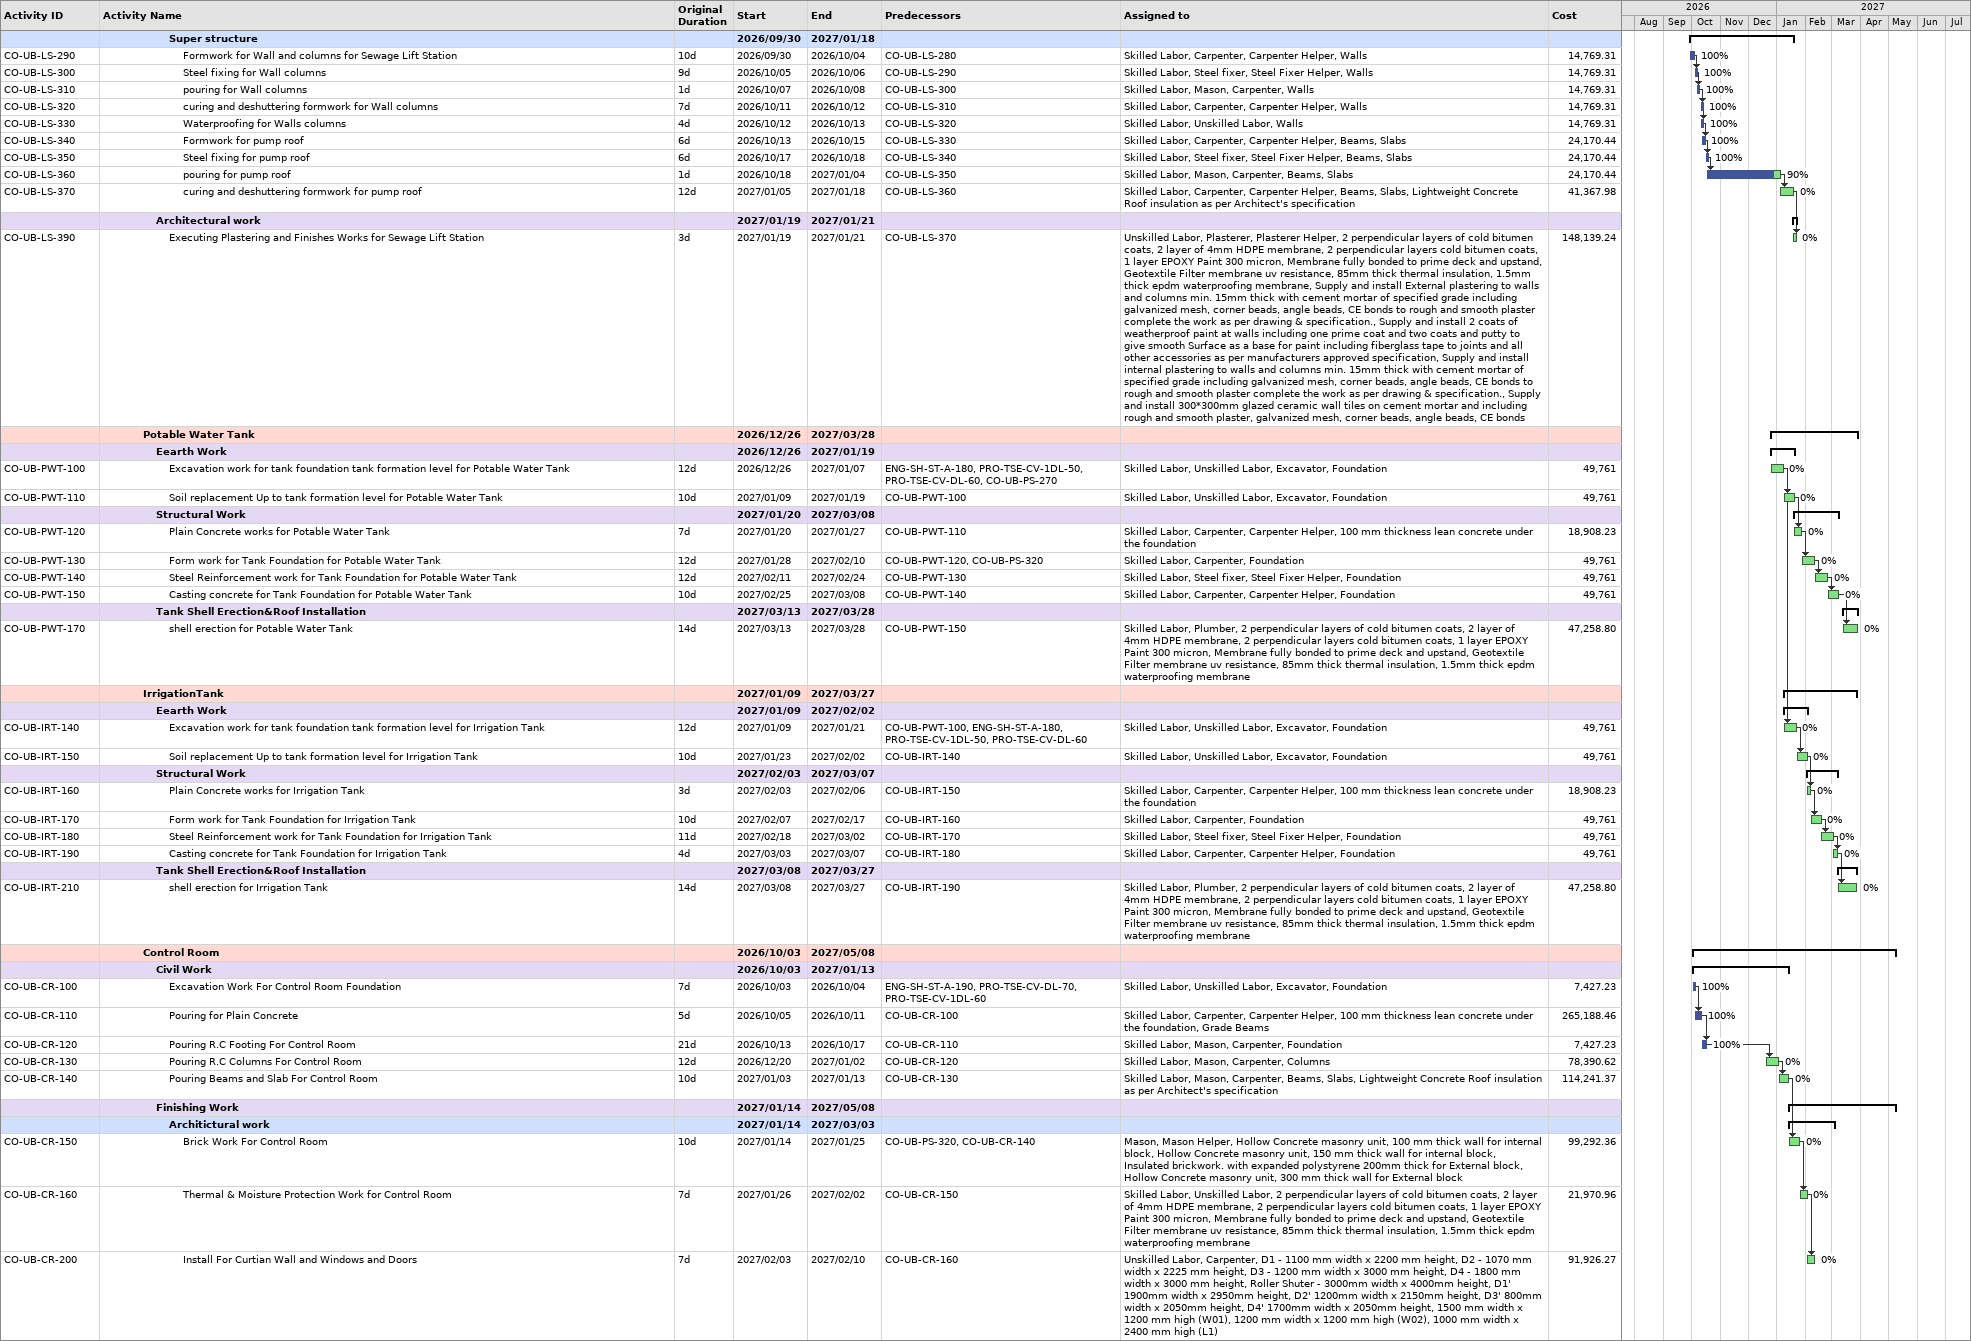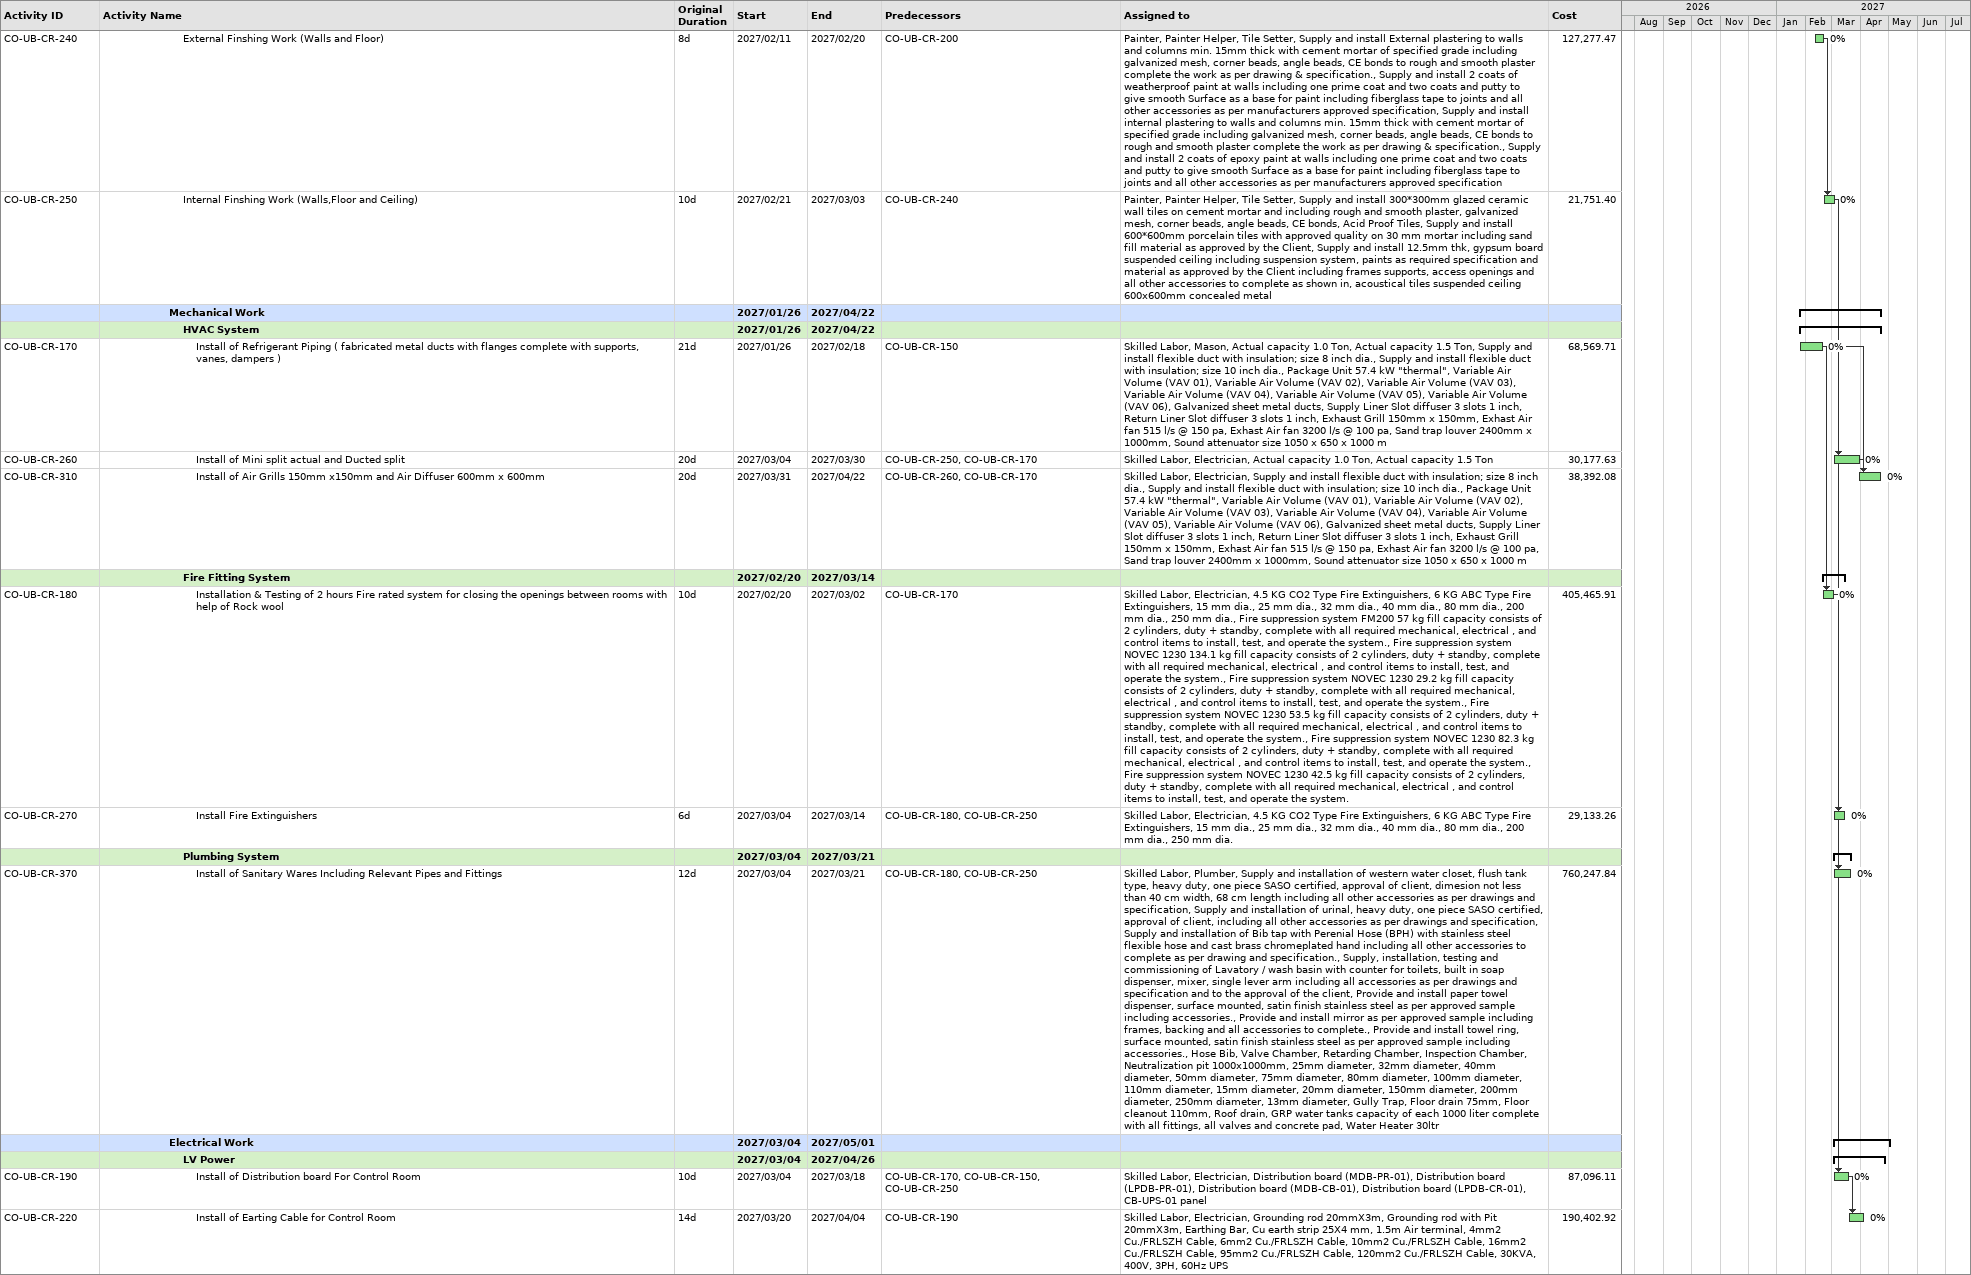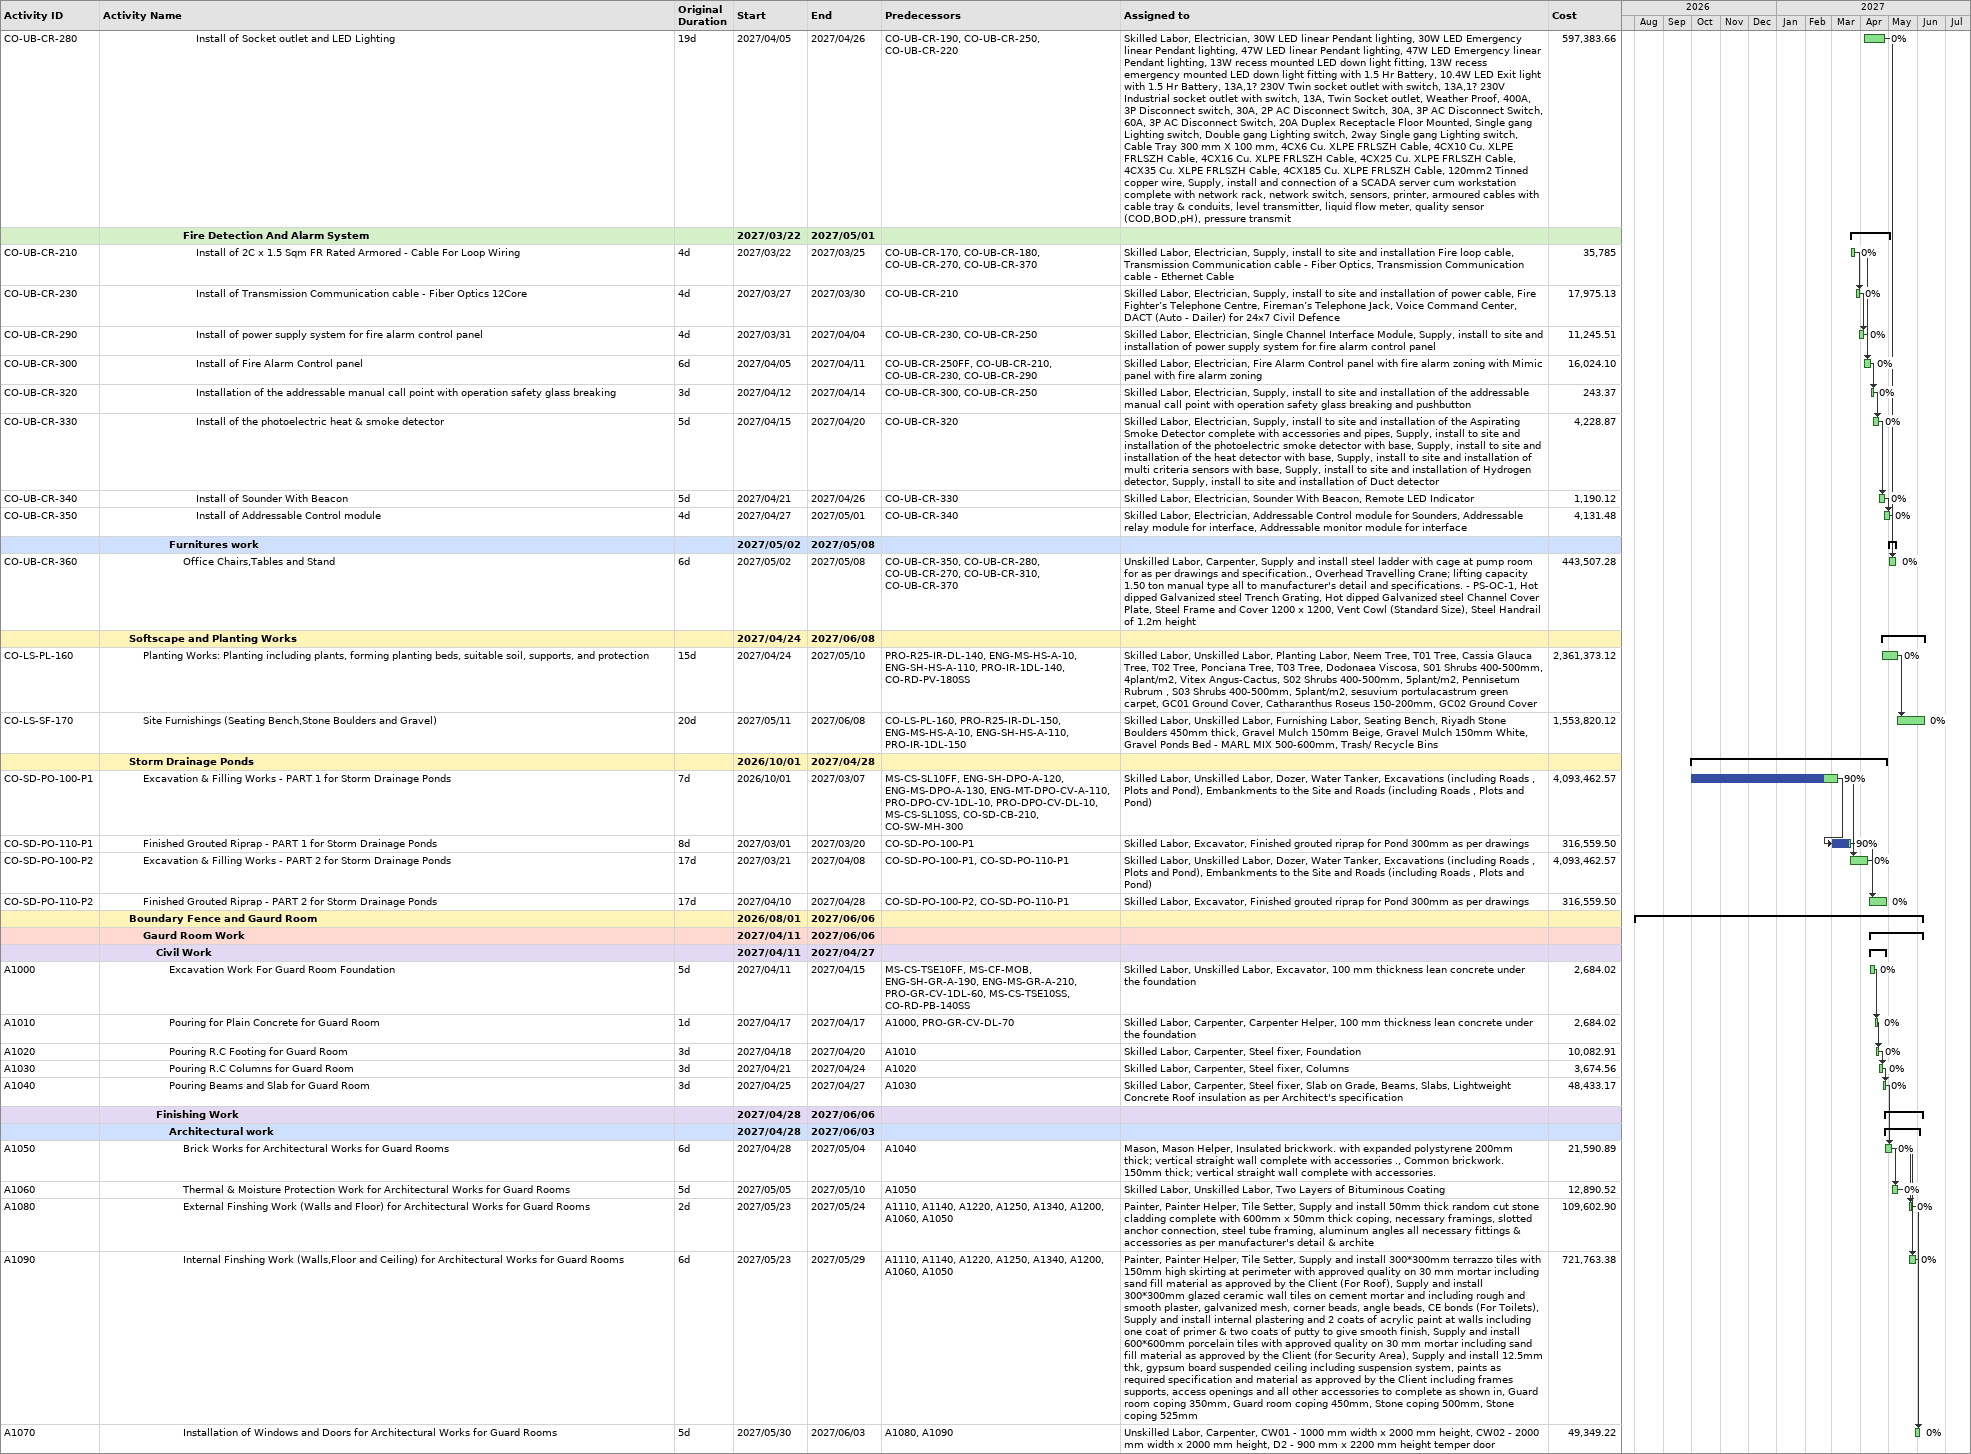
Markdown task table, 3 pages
| ID | Level | Task | Original duration | Start | Finish | Predecessors | Resources | % complete | Cost |
|---|---|---|---|---|---|---|---|---|---|
|  | 6 | **Super structure** |  | 2026-09-30 | 2027-01-18 |  |  |  |  |
| CO-UB-LS-290 | 7 | Formwork for Wall and columns for Sewage Lift Station | 10d | 2026-09-30 | 2026-10-04 | CO-UB-LS-280 | Skilled Labor, Carpenter, Carpenter Helper, Walls | 100 | 14769.31 |
| CO-UB-LS-300 | 7 | Steel fixing for Wall columns | 9d | 2026-10-05 | 2026-10-06 | CO-UB-LS-290 | Skilled Labor, Steel fixer, Steel Fixer Helper, Walls | 100 | 14769.31 |
| CO-UB-LS-310 | 7 | pouring for Wall columns | 1d | 2026-10-07 | 2026-10-08 | CO-UB-LS-300 | Skilled Labor, Mason, Carpenter, Walls | 100 | 14769.31 |
| CO-UB-LS-320 | 7 | curing and deshuttering formwork for Wall columns | 7d | 2026-10-11 | 2026-10-12 | CO-UB-LS-310 | Skilled Labor, Carpenter, Carpenter Helper, Walls | 100 | 14769.31 |
| CO-UB-LS-330 | 7 | Waterproofing for Walls columns | 4d | 2026-10-12 | 2026-10-13 | CO-UB-LS-320 | Skilled Labor, Unskilled Labor, Walls | 100 | 14769.31 |
| CO-UB-LS-340 | 7 | Formwork for pump roof | 6d | 2026-10-13 | 2026-10-15 | CO-UB-LS-330 | Skilled Labor, Carpenter, Carpenter Helper, Beams, Slabs | 100 | 24170.44 |
| CO-UB-LS-350 | 7 | Steel fixing for pump roof | 6d | 2026-10-17 | 2026-10-18 | CO-UB-LS-340 | Skilled Labor, Steel fixer, Steel Fixer Helper, Beams, Slabs | 100 | 24170.44 |
| CO-UB-LS-360 | 7 | pouring for pump roof | 1d | 2026-10-18 | 2027-01-04 | CO-UB-LS-350 | Skilled Labor, Mason, Carpenter, Beams, Slabs | 90 | 24170.44 |
| CO-UB-LS-370 | 7 | curing and deshuttering formwork for pump roof | 12d | 2027-01-05 | 2027-01-18 | CO-UB-LS-360 | Skilled Labor, Carpenter, Carpenter Helper, Beams, Slabs, Lightweight Concrete Roof insulation as per Architect's specification | 0 | 41367.98 |
|  | 5 | **Architectural work** |  | 2027-01-19 | 2027-01-21 |  |  |  |  |
| CO-UB-LS-390 | 6 | Executing Plastering and Finishes Works for Sewage Lift Station | 3d | 2027-01-19 | 2027-01-21 | CO-UB-LS-370 | Unskilled Labor, Plasterer, Plasterer Helper, 2 perpendicular layers of cold bitumen coats, 2 layer of 4mm HDPE membrane, 2 perpendicular layers cold bitumen coats, 1 layer EPOXY Paint 300 micron, Membrane fully bonded to prime deck and upstand, Geotextile Filter membrane uv resistance, 85mm thick thermal insulation, 1.5mm thick epdm waterproofing membrane, Supply and install External plastering to walls and columns min. 15mm thick with cement mortar of specified grade including galvanized mesh, corner beads, angle beads, CE bonds to rough and smooth plaster complete the work as per drawing & specification., Supply and install 2 coats of weatherproof paint at walls including one prime coat and two coats and putty to give smooth Surface as a base for paint including fiberglass tape to joints and all other accessories as per manufacturers approved specification, Supply and install internal plastering to walls and columns min. 15mm thick with cement mortar of specified grade including galvanized mesh, corner beads, angle beads, CE bonds to rough and smooth plaster complete the work as per drawing & specification., Supply and install 300*300mm glazed ceramic wall tiles on cement mortar and including rough and smooth plaster, galvanized mesh, corner beads, angle beads, CE bonds | 0 | 148139.24 |
|  | 4 | **Potable Water Tank** |  | 2026-12-26 | 2027-03-28 |  |  |  |  |
|  | 5 | **Eearth Work** |  | 2026-12-26 | 2027-01-19 |  |  |  |  |
| CO-UB-PWT-100 | 6 | Excavation work for tank foundation tank formation level for Potable Water Tank | 12d | 2026-12-26 | 2027-01-07 | ENG-SH-ST-A-180, PRO-TSE-CV-1DL-50, PRO-TSE-CV-DL-60, CO-UB-PS-270 | Skilled Labor, Unskilled Labor, Excavator, Foundation | 0 | 49761 |
| CO-UB-PWT-110 | 6 | Soil replacement Up to tank formation level for Potable Water Tank | 10d | 2027-01-09 | 2027-01-19 | CO-UB-PWT-100 | Skilled Labor, Unskilled Labor, Excavator, Foundation | 0 | 49761 |
|  | 5 | **Structural Work** |  | 2027-01-20 | 2027-03-08 |  |  |  |  |
| CO-UB-PWT-120 | 6 | Plain Concrete works for Potable Water Tank | 7d | 2027-01-20 | 2027-01-27 | CO-UB-PWT-110 | Skilled Labor, Carpenter, Carpenter Helper, 100 mm thickness lean concrete under the foundation | 0 | 18908.23 |
| CO-UB-PWT-130 | 6 | Form work for Tank Foundation for Potable Water Tank | 12d | 2027-01-28 | 2027-02-10 | CO-UB-PWT-120, CO-UB-PS-320 | Skilled Labor, Carpenter, Foundation | 0 | 49761 |
| CO-UB-PWT-140 | 6 | Steel Reinforcement work for Tank Foundation for Potable Water Tank | 12d | 2027-02-11 | 2027-02-24 | CO-UB-PWT-130 | Skilled Labor, Steel fixer, Steel Fixer Helper, Foundation | 0 | 49761 |
| CO-UB-PWT-150 | 6 | Casting concrete for Tank Foundation for Potable Water Tank | 10d | 2027-02-25 | 2027-03-08 | CO-UB-PWT-140 | Skilled Labor, Carpenter, Carpenter Helper, Foundation | 0 | 49761 |
|  | 5 | **Tank Shell Erection&Roof Installation** |  | 2027-03-13 | 2027-03-28 |  |  |  |  |
| CO-UB-PWT-170 | 6 | shell erection for Potable Water Tank | 14d | 2027-03-13 | 2027-03-28 | CO-UB-PWT-150 | Skilled Labor, Plumber, 2 perpendicular layers of cold bitumen coats, 2 layer of 4mm HDPE membrane, 2 perpendicular layers cold bitumen coats, 1 layer EPOXY Paint 300 micron, Membrane fully bonded to prime deck and upstand, Geotextile Filter membrane uv resistance, 85mm thick thermal insulation, 1.5mm thick epdm waterproofing membrane | 0 | 47258.80 |
|  | 4 | **IrrigationTank** |  | 2027-01-09 | 2027-03-27 |  |  |  |  |
|  | 5 | **Eearth Work** |  | 2027-01-09 | 2027-02-02 |  |  |  |  |
| CO-UB-IRT-140 | 6 | Excavation work for tank foundation tank formation level for Irrigation Tank | 12d | 2027-01-09 | 2027-01-21 | CO-UB-PWT-100, ENG-SH-ST-A-180, PRO-TSE-CV-1DL-50, PRO-TSE-CV-DL-60 | Skilled Labor, Unskilled Labor, Excavator, Foundation | 0 | 49761 |
| CO-UB-IRT-150 | 6 | Soil replacement Up to tank formation level for Irrigation Tank | 10d | 2027-01-23 | 2027-02-02 | CO-UB-IRT-140 | Skilled Labor, Unskilled Labor, Excavator, Foundation | 0 | 49761 |
|  | 5 | **Structural Work** |  | 2027-02-03 | 2027-03-07 |  |  |  |  |
| CO-UB-IRT-160 | 6 | Plain Concrete works for Irrigation Tank | 3d | 2027-02-03 | 2027-02-06 | CO-UB-IRT-150 | Skilled Labor, Carpenter, Carpenter Helper, 100 mm thickness lean concrete under the foundation | 0 | 18908.23 |
| CO-UB-IRT-170 | 6 | Form work for Tank Foundation for Irrigation Tank | 10d | 2027-02-07 | 2027-02-17 | CO-UB-IRT-160 | Skilled Labor, Carpenter, Foundation | 0 | 49761 |
| CO-UB-IRT-180 | 6 | Steel Reinforcement work for Tank Foundation for Irrigation Tank | 11d | 2027-02-18 | 2027-03-02 | CO-UB-IRT-170 | Skilled Labor, Steel fixer, Steel Fixer Helper, Foundation | 0 | 49761 |
| CO-UB-IRT-190 | 6 | Casting concrete for Tank Foundation for Irrigation Tank | 4d | 2027-03-03 | 2027-03-07 | CO-UB-IRT-180 | Skilled Labor, Carpenter, Carpenter Helper, Foundation | 0 | 49761 |
|  | 5 | **Tank Shell Erection&Roof Installation** |  | 2027-03-08 | 2027-03-27 |  |  |  |  |
| CO-UB-IRT-210 | 6 | shell erection for Irrigation Tank | 14d | 2027-03-08 | 2027-03-27 | CO-UB-IRT-190 | Skilled Labor, Plumber, 2 perpendicular layers of cold bitumen coats, 2 layer of 4mm HDPE membrane, 2 perpendicular layers cold bitumen coats, 1 layer EPOXY Paint 300 micron, Membrane fully bonded to prime deck and upstand, Geotextile Filter membrane uv resistance, 85mm thick thermal insulation, 1.5mm thick epdm waterproofing membrane | 0 | 47258.80 |
|  | 4 | **Control Room** |  | 2026-10-03 | 2027-05-08 |  |  |  |  |
|  | 5 | **Civil Work** |  | 2026-10-03 | 2027-01-13 |  |  |  |  |
| CO-UB-CR-100 | 6 | Excavation Work For Control Room Foundation | 7d | 2026-10-03 | 2026-10-04 | ENG-SH-ST-A-190, PRO-TSE-CV-DL-70, PRO-TSE-CV-1DL-60 | Skilled Labor, Unskilled Labor, Excavator, Foundation | 100 | 7427.23 |
| CO-UB-CR-110 | 6 | Pouring for Plain Concrete | 5d | 2026-10-05 | 2026-10-11 | CO-UB-CR-100 | Skilled Labor, Carpenter, Carpenter Helper, 100 mm thickness lean concrete under the foundation, Grade Beams | 100 | 265188.46 |
| CO-UB-CR-120 | 6 | Pouring R.C Footing For Control Room | 21d | 2026-10-13 | 2026-10-17 | CO-UB-CR-110 | Skilled Labor, Mason, Carpenter, Foundation | 100 | 7427.23 |
| CO-UB-CR-130 | 6 | Pouring R.C Columns For Control Room | 12d | 2026-12-20 | 2027-01-02 | CO-UB-CR-120 | Skilled Labor, Mason, Carpenter, Columns | 0 | 78390.62 |
| CO-UB-CR-140 | 6 | Pouring Beams and Slab For Control Room | 10d | 2027-01-03 | 2027-01-13 | CO-UB-CR-130 | Skilled Labor, Mason, Carpenter, Beams, Slabs, Lightweight Concrete Roof insulation as per Architect's specification | 0 | 114241.37 |
|  | 5 | **Finishing Work** |  | 2027-01-14 | 2027-05-08 |  |  |  |  |
|  | 6 | **Architictural work** |  | 2027-01-14 | 2027-03-03 |  |  |  |  |
| CO-UB-CR-150 | 7 | Brick Work For Control Room | 10d | 2027-01-14 | 2027-01-25 | CO-UB-PS-320, CO-UB-CR-140 | Mason, Mason Helper, Hollow Concrete masonry unit, 100 mm thick wall for internal block, Hollow Concrete masonry unit, 150 mm thick wall for internal block, Insulated brickwork. with expanded polystyrene 200mm thick for External block, Hollow Concrete masonry unit, 300 mm thick wall for External block | 0 | 99292.36 |
| CO-UB-CR-160 | 7 | Thermal & Moisture Protection Work for Control Room | 7d | 2027-01-26 | 2027-02-02 | CO-UB-CR-150 | Skilled Labor, Unskilled Labor, 2 perpendicular layers of cold bitumen coats, 2 layer of 4mm HDPE membrane, 2 perpendicular layers cold bitumen coats, 1 layer EPOXY Paint 300 micron, Membrane fully bonded to prime deck and upstand, Geotextile Filter membrane uv resistance, 85mm thick thermal insulation, 1.5mm thick epdm waterproofing membrane | 0 | 21970.96 |
| CO-UB-CR-200 | 7 | Install For Curtian Wall and Windows and Doors | 7d | 2027-02-03 | 2027-02-10 | CO-UB-CR-160 | Unskilled Labor, Carpenter, D1 - 1100 mm width x 2200 mm height, D2 - 1070 mm width x 2225 mm height, D3 - 1200 mm width x 3000 mm height, D4 - 1800 mm width x 3000 mm height, Roller Shuter - 3000mm width x 4000mm height, D1' 1900mm width x 2950mm height, D2' 1200mm width x 2150mm height, D3' 800mm width x 2050mm height, D4' 1700mm width x 2050mm height, 1500 mm width x 1200 mm high (W01), 1200 mm width x 1200 mm high (W02), 1000 mm width x 2400 mm high (L1) | 0 | 91926.27 |
| CO-UB-CR-240 | 7 | External Finshing Work (Walls and Floor) | 8d | 2027-02-11 | 2027-02-20 | CO-UB-CR-200 | Painter, Painter Helper, Tile Setter, Supply and install External plastering to walls and columns min. 15mm thick with cement mortar of specified grade including galvanized mesh, corner beads, angle beads, CE bonds to rough and smooth plaster complete the work as per drawing & specification., Supply and install 2 coats of weatherproof paint at walls including one prime coat and two coats and putty to give smooth Surface as a base for paint including fiberglass tape to joints and all other accessories as per manufacturers approved specification, Supply and install internal plastering to walls and columns min. 15mm thick with cement mortar of specified grade including galvanized mesh, corner beads, angle beads, CE bonds to rough and smooth plaster complete the work as per drawing & specification., Supply and install 2 coats of epoxy paint at walls including one prime coat and two coats and putty to give smooth Surface as a base for paint including fiberglass tape to joints and all other accessories as per manufacturers approved specification | 0 | 127277.47 |
| CO-UB-CR-250 | 7 | Internal Finshing Work (Walls,Floor and Ceiling) | 10d | 2027-02-21 | 2027-03-03 | CO-UB-CR-240 | Painter, Painter Helper, Tile Setter, Supply and install 300*300mm glazed ceramic wall tiles on cement mortar and including rough and smooth plaster, galvanized mesh, corner beads, angle beads, CE bonds, Acid Proof Tiles, Supply and install 600*600mm porcelain tiles with approved quality on 30 mm mortar including sand fill material as approved by the Client, Supply and install 12.5mm thk, gypsum board suspended ceiling including suspension system, paints as required specification and material as approved by the Client including frames supports, access openings and all other accessories to complete as shown in, acoustical tiles suspended ceiling 600x600mm concealed metal | 0 | 21751.40 |
|  | 6 | **Mechanical Work** |  | 2027-01-26 | 2027-04-22 |  |  |  |  |
|  | 7 | **HVAC System** |  | 2027-01-26 | 2027-04-22 |  |  |  |  |
| CO-UB-CR-170 | 8 | Install of Refrigerant Piping ( fabricated metal ducts with flanges complete with supports, vanes, dampers ) | 21d | 2027-01-26 | 2027-02-18 | CO-UB-CR-150 | Skilled Labor, Mason, Actual capacity 1.0 Ton, Actual capacity 1.5 Ton, Supply and install flexible duct with insulation; size 8 inch dia., Supply and install flexible duct with insulation; size 10 inch dia., Package Unit 57.4 kW "thermal", Variable Air Volume (VAV 01), Variable Air Volume (VAV 02), Variable Air Volume (VAV 03), Variable Air Volume (VAV 04), Variable Air Volume (VAV 05), Variable Air Volume (VAV 06), Galvanized sheet metal ducts, Supply Liner Slot diffuser 3 slots 1 inch, Return Liner Slot diffuser 3 slots 1 inch, Exhaust Grill 150mm x 150mm, Exhast Air fan 515 l/s @ 150 pa, Exhast Air fan 3200 l/s @ 100 pa, Sand trap louver 2400mm x 1000mm, Sound attenuator size 1050 x 650 x 1000 m | 0 | 68569.71 |
| CO-UB-CR-260 | 8 | Install of Mini split actual and Ducted split | 20d | 2027-03-04 | 2027-03-30 | CO-UB-CR-250, CO-UB-CR-170 | Skilled Labor, Electrician, Actual capacity 1.0 Ton, Actual capacity 1.5 Ton | 0 | 30177.63 |
| CO-UB-CR-310 | 8 | Install of Air Grills 150mm x150mm and Air Diffuser 600mm x 600mm | 20d | 2027-03-31 | 2027-04-22 | CO-UB-CR-260, CO-UB-CR-170 | Skilled Labor, Electrician, Supply and install flexible duct with insulation; size 8 inch dia., Supply and install flexible duct with insulation; size 10 inch dia., Package Unit 57.4 kW "thermal", Variable Air Volume (VAV 01), Variable Air Volume (VAV 02), Variable Air Volume (VAV 03), Variable Air Volume (VAV 04), Variable Air Volume (VAV 05), Variable Air Volume (VAV 06), Galvanized sheet metal ducts, Supply Liner Slot diffuser 3 slots 1 inch, Return Liner Slot diffuser 3 slots 1 inch, Exhaust Grill 150mm x 150mm, Exhast Air fan 515 l/s @ 150 pa, Exhast Air fan 3200 l/s @ 100 pa, Sand trap louver 2400mm x 1000mm, Sound attenuator size 1050 x 650 x 1000 m | 0 | 38392.08 |
|  | 7 | **Fire Fitting System** |  | 2027-02-20 | 2027-03-14 |  |  |  |  |
| CO-UB-CR-180 | 8 | Installation & Testing of 2 hours Fire rated system for closing the openings between rooms with help of Rock wool | 10d | 2027-02-20 | 2027-03-02 | CO-UB-CR-170 | Skilled Labor, Electrician, 4.5 KG CO2 Type Fire Extinguishers, 6 KG ABC Type Fire Extinguishers, 15 mm dia., 25 mm dia., 32 mm dia., 40 mm dia., 80 mm dia., 200 mm dia., 250 mm dia., Fire suppression system FM200 57 kg fill capacity consists of 2 cylinders, duty + standby, complete with all required mechanical, electrical , and control items to install, test, and operate the system., Fire suppression system NOVEC 1230 134.1 kg fill capacity consists of 2 cylinders, duty + standby, complete with all required mechanical, electrical , and control items to install, test, and operate the system., Fire suppression system NOVEC 1230 29.2 kg fill capacity consists of 2 cylinders, duty + standby, complete with all required mechanical, electrical , and control items to install, test, and operate the system., Fire suppression system NOVEC 1230 53.5 kg fill capacity consists of 2 cylinders, duty + standby, complete with all required mechanical, electrical , and control items to install, test, and operate the system., Fire suppression system NOVEC 1230 82.3 kg fill capacity consists of 2 cylinders, duty + standby, complete with all required mechanical, electrical , and control items to install, test, and operate the system., Fire suppression system NOVEC 1230 42.5 kg fill capacity consists of 2 cylinders, duty + standby, complete with all required mechanical, electrical , and control items to install, test, and operate the system. | 0 | 405465.91 |
| CO-UB-CR-270 | 8 | Install Fire Extinguishers | 6d | 2027-03-04 | 2027-03-14 | CO-UB-CR-180, CO-UB-CR-250 | Skilled Labor, Electrician, 4.5 KG CO2 Type Fire Extinguishers, 6 KG ABC Type Fire Extinguishers, 15 mm dia., 25 mm dia., 32 mm dia., 40 mm dia., 80 mm dia., 200 mm dia., 250 mm dia. | 0 | 29133.26 |
|  | 7 | **Plumbing System** |  | 2027-03-04 | 2027-03-21 |  |  |  |  |
| CO-UB-CR-370 | 8 | Install of Sanitary Wares Including Relevant Pipes and Fittings | 12d | 2027-03-04 | 2027-03-21 | CO-UB-CR-180, CO-UB-CR-250 | Skilled Labor, Plumber, Supply and installation of western water closet, flush tank type, heavy duty, one piece SASO certified, approval of client, dimesion not less than 40 cm width, 68 cm length including all other accessories as per drawings and specification, Supply and installation of urinal, heavy duty, one piece SASO certified, approval of client, including all other accessories as per drawings and specification, Supply and installation of Bib tap with Perenial Hose (BPH) with stainless steel flexible hose and cast brass chromeplated hand including all other accessories to complete as per drawing and specification., Supply, installation, testing and commissioning of Lavatory / wash basin with counter for toilets, built in soap dispenser, mixer, single lever arm including all accessories as per drawings and specification and to the approval of the client, Provide and install paper towel dispenser, surface mounted, satin finish stainless steel as per approved sample including accessories., Provide and install mirror as per approved sample including frames, backing and all accessories to complete., Provide and install towel ring, surface mounted, satin finish stainless steel as per approved sample including accessories., Hose Bib, Valve Chamber, Retarding Chamber, Inspection Chamber, Neutralization pit 1000x1000mm, 25mm diameter, 32mm diameter, 40mm diameter, 50mm diameter, 75mm diameter, 80mm diameter, 100mm diameter, 110mm diameter, 15mm diameter, 20mm diameter, 150mm diameter, 200mm diameter, 250mm diameter, 13mm diameter, Gully Trap, Floor drain 75mm, Floor cleanout 110mm, Roof drain, GRP water tanks capacity of each 1000 liter complete with all fittings, all valves and concrete pad, Water Heater 30ltr | 0 | 760247.84 |
|  | 6 | **Electrical Work** |  | 2027-03-04 | 2027-05-01 |  |  |  |  |
|  | 7 | **LV Power** |  | 2027-03-04 | 2027-04-26 |  |  |  |  |
| CO-UB-CR-190 | 8 | Install of Distribution board For Control Room | 10d | 2027-03-04 | 2027-03-18 | CO-UB-CR-170, CO-UB-CR-150, CO-UB-CR-250 | Skilled Labor, Electrician, Distribution board (MDB-PR-01), Distribution board (LPDB-PR-01), Distribution board (MDB-CB-01), Distribution board (LPDB-CR-01), CB-UPS-01 panel | 0 | 87096.11 |
| CO-UB-CR-220 | 8 | Install of Earting Cable for Control Room | 14d | 2027-03-20 | 2027-04-04 | CO-UB-CR-190 | Skilled Labor, Electrician, Grounding rod 20mmX3m, Grounding rod with Pit 20mmX3m, Earthing Bar, Cu earth strip 25X4 mm, 1.5m Air terminal, 4mm2 Cu./FRLSZH Cable, 6mm2 Cu./FRLSZH Cable, 10mm2 Cu./FRLSZH Cable, 16mm2 Cu./FRLSZH Cable, 95mm2 Cu./FRLSZH Cable, 120mm2 Cu./FRLSZH Cable, 30KVA, 400V, 3PH, 60Hz UPS | 0 | 190402.92 |
| CO-UB-CR-280 | 8 | Install of Socket outlet and LED Lighting | 19d | 2027-04-05 | 2027-04-26 | CO-UB-CR-190, CO-UB-CR-250, CO-UB-CR-220 | Skilled Labor, Electrician, 30W LED linear Pendant lighting, 30W LED Emergency linear Pendant lighting, 47W LED linear Pendant lighting, 47W LED Emergency linear Pendant lighting, 13W recess mounted LED down light fitting, 13W recess emergency mounted LED down light fitting with 1.5 Hr Battery, 10.4W LED Exit light with 1.5 Hr Battery, 13A,1? 230V Twin socket outlet with switch, 13A,1? 230V Industrial socket outlet with switch, 13A, Twin Socket outlet, Weather Proof, 400A, 3P Disconnect switch, 30A, 2P AC Disconnect Switch, 30A, 3P AC Disconnect Switch, 60A, 3P AC Disconnect Switch, 20A Duplex Receptacle Floor Mounted, Single gang Lighting switch, Double gang Lighting switch, 2way Single gang Lighting switch, Cable Tray 300 mm X 100 mm, 4CX6 Cu. XLPE FRLSZH Cable, 4CX10 Cu. XLPE FRLSZH Cable, 4CX16 Cu. XLPE FRLSZH Cable, 4CX25 Cu. XLPE FRLSZH Cable, 4CX35 Cu. XLPE FRLSZH Cable, 4CX185 Cu. XLPE FRLSZH Cable, 120mm2 Tinned copper wire, Supply, install and connection of a SCADA server cum workstation complete with network rack, network switch, sensors, printer, armoured cables with cable tray & conduits, level transmitter, liquid flow meter, quality sensor (COD,BOD,pH), pressure transmit | 0 | 597383.66 |
|  | 7 | **Fire Detection And Alarm System** |  | 2027-03-22 | 2027-05-01 |  |  |  |  |
| CO-UB-CR-210 | 8 | Install of 2C x 1.5 Sqm FR Rated Armored - Cable For Loop Wiring | 4d | 2027-03-22 | 2027-03-25 | CO-UB-CR-170, CO-UB-CR-180, CO-UB-CR-270, CO-UB-CR-370 | Skilled Labor, Electrician, Supply, install to site and installation Fire loop cable, Transmission Communication cable - Fiber Optics, Transmission Communication cable - Ethernet Cable | 0 | 35785 |
| CO-UB-CR-230 | 8 | Install of Transmission Communication cable - Fiber Optics 12Core | 4d | 2027-03-27 | 2027-03-30 | CO-UB-CR-210 | Skilled Labor, Electrician, Supply, install to site and installation of power cable, Fire Fighter’s Telephone Centre, Fireman’s Telephone Jack, Voice Command Center, DACT (Auto - Dailer) for 24x7 Civil Defence | 0 | 17975.13 |
| CO-UB-CR-290 | 8 | Install of power supply system for fire alarm control panel | 4d | 2027-03-31 | 2027-04-04 | CO-UB-CR-230, CO-UB-CR-250 | Skilled Labor, Electrician, Single Channel Interface Module, Supply, install to site and installation of power supply system for fire alarm control panel | 0 | 11245.51 |
| CO-UB-CR-300 | 8 | Install of Fire Alarm Control panel | 6d | 2027-04-05 | 2027-04-11 | CO-UB-CR-250FF, CO-UB-CR-210, CO-UB-CR-230, CO-UB-CR-290 | Skilled Labor, Electrician, Fire Alarm Control panel with fire alarm zoning with Mimic panel with fire alarm zoning | 0 | 16024.10 |
| CO-UB-CR-320 | 8 | Installation of the addressable manual call point with operation safety glass breaking | 3d | 2027-04-12 | 2027-04-14 | CO-UB-CR-300, CO-UB-CR-250 | Skilled Labor, Electrician, Supply, install to site and installation of the addressable manual call point with operation safety glass breaking and pushbutton | 0 | 243.37 |
| CO-UB-CR-330 | 8 | Install of the photoelectric heat & smoke detector | 5d | 2027-04-15 | 2027-04-20 | CO-UB-CR-320 | Skilled Labor, Electrician, Supply, install to site and installation of the Aspirating Smoke Detector complete with accessories and pipes, Supply, install to site and installation of the photoelectric smoke detector with base, Supply, install to site and installation of the heat detector with base, Supply, install to site and installation of multi criteria sensors with base, Supply, install to site and installation of Hydrogen detector, Supply, install to site and installation of Duct detector | 0 | 4228.87 |
| CO-UB-CR-340 | 8 | Install of Sounder With Beacon | 5d | 2027-04-21 | 2027-04-26 | CO-UB-CR-330 | Skilled Labor, Electrician, Sounder With Beacon, Remote LED Indicator | 0 | 1190.12 |
| CO-UB-CR-350 | 8 | Install of Addressable Control module | 4d | 2027-04-27 | 2027-05-01 | CO-UB-CR-340 | Skilled Labor, Electrician, Addressable Control module for Sounders, Addressable relay module for interface, Addressable monitor module for interface | 0 | 4131.48 |
|  | 6 | **Furnitures work** |  | 2027-05-02 | 2027-05-08 |  |  |  |  |
| CO-UB-CR-360 | 7 | Office Chairs,Tables and Stand | 6d | 2027-05-02 | 2027-05-08 | CO-UB-CR-350, CO-UB-CR-280, CO-UB-CR-270, CO-UB-CR-310, CO-UB-CR-370 | Unskilled Labor, Carpenter, Supply and install steel ladder with cage at pump room for as per drawings and specification., Overhead Travelling Crane; lifting capacity 1.50 ton manual type all to manufacturer's detail and specifications. - PS-OC-1, Hot dipped Galvanized steel Trench Grating, Hot dipped Galvanized steel Channel Cover Plate, Steel Frame and Cover 1200 x 1200, Vent Cowl (Standard Size), Steel Handrail of 1.2m height | 0 | 443507.28 |
|  | 3 | **Softscape and Planting Works** |  | 2027-04-24 | 2027-06-08 |  |  |  |  |
| CO-LS-PL-160 | 4 | Planting Works: Planting including plants, forming planting beds, suitable soil, supports, and protection | 15d | 2027-04-24 | 2027-05-10 | PRO-R25-IR-DL-140, ENG-MS-HS-A-10, ENG-SH-HS-A-110, PRO-IR-1DL-140, CO-RD-PV-180SS | Skilled Labor, Unskilled Labor, Planting Labor, Neem Tree, T01 Tree, Cassia Glauca Tree, T02 Tree, Ponciana Tree, T03 Tree, Dodonaea Viscosa, S01 Shrubs 400-500mm, 4plant/m2, Vitex Angus-Cactus, S02 Shrubs 400-500mm, 5plant/m2, Pennisetum Rubrum , S03 Shrubs 400-500mm, 5plant/m2, sesuvium portulacastrum green carpet, GC01 Ground Cover, Catharanthus Roseus 150-200mm, GC02 Ground Cover | 0 | 2361373.12 |
| CO-LS-SF-170 | 4 | Site Furnishings (Seating Bench,Stone Boulders and Gravel) | 20d | 2027-05-11 | 2027-06-08 | CO-LS-PL-160, PRO-R25-IR-DL-150, ENG-MS-HS-A-10, ENG-SH-HS-A-110, PRO-IR-1DL-150 | Skilled Labor, Unskilled Labor, Furnishing Labor, Seating Bench, Riyadh Stone Boulders 450mm thick, Gravel Mulch 150mm Beige, Gravel Mulch 150mm White, Gravel Ponds Bed - MARL MIX 500-600mm, Trash/ Recycle Bins | 0 | 1553820.12 |
|  | 3 | **Storm Drainage Ponds** |  | 2026-10-01 | 2027-04-28 |  |  |  |  |
| CO-SD-PO-100-P1 | 4 | Excavation & Filling Works - PART 1 for Storm Drainage Ponds | 7d | 2026-10-01 | 2027-03-07 | MS-CS-SL10FF, ENG-SH-DPO-A-120, ENG-MS-DPO-A-130, ENG-MT-DPO-CV-A-110, PRO-DPO-CV-1DL-10, PRO-DPO-CV-DL-10, MS-CS-SL10SS, CO-SD-CB-210, CO-SW-MH-300 | Skilled Labor, Unskilled Labor, Dozer, Water Tanker, Excavations (including Roads , Plots and Pond), Embankments to the Site and Roads (including Roads , Plots and Pond) | 90 | 4093462.57 |
| CO-SD-PO-110-P1 | 4 | Finished Grouted Riprap - PART 1 for Storm Drainage Ponds | 8d | 2027-03-01 | 2027-03-20 | CO-SD-PO-100-P1 | Skilled Labor, Excavator, Finished grouted riprap for Pond 300mm as per drawings | 90 | 316559.50 |
| CO-SD-PO-100-P2 | 4 | Excavation & Filling Works - PART 2 for Storm Drainage Ponds | 17d | 2027-03-21 | 2027-04-08 | CO-SD-PO-100-P1, CO-SD-PO-110-P1 | Skilled Labor, Unskilled Labor, Dozer, Water Tanker, Excavations (including Roads , Plots and Pond), Embankments to the Site and Roads (including Roads , Plots and Pond) | 0 | 4093462.57 |
| CO-SD-PO-110-P2 | 4 | Finished Grouted Riprap - PART 2 for Storm Drainage Ponds | 17d | 2027-04-10 | 2027-04-28 | CO-SD-PO-100-P2, CO-SD-PO-110-P1 | Skilled Labor, Excavator, Finished grouted riprap for Pond 300mm as per drawings | 0 | 316559.50 |
|  | 3 | **Boundary Fence and Gaurd Room** |  | 2026-08-01 | 2027-06-06 |  |  |  |  |
|  | 4 | **Gaurd Room Work** |  | 2027-04-11 | 2027-06-06 |  |  |  |  |
|  | 5 | **Civil Work** |  | 2027-04-11 | 2027-04-27 |  |  |  |  |
| A1000 | 6 | Excavation Work For Guard Room Foundation | 5d | 2027-04-11 | 2027-04-15 | MS-CS-TSE10FF, MS-CF-MOB, ENG-SH-GR-A-190, ENG-MS-GR-A-210, PRO-GR-CV-1DL-60, MS-CS-TSE10SS, CO-RD-PB-140SS | Skilled Labor, Unskilled Labor, Excavator, 100 mm thickness lean concrete under the foundation | 0 | 2684.02 |
| A1010 | 6 | Pouring for Plain Concrete for Guard Room | 1d | 2027-04-17 | 2027-04-17 | A1000, PRO-GR-CV-DL-70 | Skilled Labor, Carpenter, Carpenter Helper, 100 mm thickness lean concrete under the foundation | 0 | 2684.02 |
| A1020 | 6 | Pouring R.C Footing for Guard Room | 3d | 2027-04-18 | 2027-04-20 | A1010 | Skilled Labor, Carpenter, Steel fixer, Foundation | 0 | 10082.91 |
| A1030 | 6 | Pouring R.C Columns for Guard Room | 3d | 2027-04-21 | 2027-04-24 | A1020 | Skilled Labor, Carpenter, Steel fixer, Columns | 0 | 3674.56 |
| A1040 | 6 | Pouring Beams and Slab for Guard Room | 3d | 2027-04-25 | 2027-04-27 | A1030 | Skilled Labor, Carpenter, Steel fixer, Slab on Grade, Beams, Slabs, Lightweight Concrete Roof insulation as per Architect's specification | 0 | 48433.17 |
|  | 5 | **Finishing Work** |  | 2027-04-28 | 2027-06-06 |  |  |  |  |
|  | 6 | **Architectural work** |  | 2027-04-28 | 2027-06-03 |  |  |  |  |
| A1050 | 7 | Brick Works for Architectural Works for Guard Rooms | 6d | 2027-04-28 | 2027-05-04 | A1040 | Mason, Mason Helper, Insulated brickwork. with expanded polystyrene 200mm thick; vertical straight wall complete with accessories ., Common brickwork. 150mm thick; vertical straight wall complete with accessories. | 0 | 21590.89 |
| A1060 | 7 | Thermal & Moisture Protection Work for Architectural Works for Guard Rooms | 5d | 2027-05-05 | 2027-05-10 | A1050 | Skilled Labor, Unskilled Labor, Two Layers of Bituminous Coating | 0 | 12890.52 |
| A1080 | 7 | External Finshing Work (Walls and Floor) for Architectural Works for Guard Rooms | 2d | 2027-05-23 | 2027-05-24 | A1110, A1140, A1220, A1250, A1340, A1200, A1060, A1050 | Painter, Painter Helper, Tile Setter, Supply and install 50mm thick random cut stone cladding complete with 600mm x 50mm thick coping, necessary framings, slotted anchor connection, steel tube framing, aluminum angles all necessary fittings & accessories as per manufacturer's detail & archite | 0 | 109602.90 |
| A1090 | 7 | Internal Finshing Work (Walls,Floor and Ceiling) for Architectural Works for Guard Rooms | 6d | 2027-05-23 | 2027-05-29 | A1110, A1140, A1220, A1250, A1340, A1200, A1060, A1050 | Painter, Painter Helper, Tile Setter, Supply and install 300*300mm terrazzo tiles with 150mm high skirting at perimeter with approved quality on 30 mm mortar including sand fill material as approved by the Client (For Roof), Supply and install 300*300mm glazed ceramic wall tiles on cement mortar and including rough and smooth plaster, galvanized mesh, corner beads, angle beads, CE bonds (For Toilets), Supply and install internal plastering and 2 coats of acrylic paint at walls including one coat of primer & two coats of putty to give smooth finish, Supply and install 600*600mm porcelain tiles with approved quality on 30 mm mortar including sand fill material as approved by the Client (for Security Area), Supply and install 12.5mm thk, gypsum board suspended ceiling including suspension system, paints as required specification and material as approved by the Client including frames supports, access openings and all other accessories to complete as shown in, Guard room coping 350mm, Guard room coping 450mm, Stone coping 500mm, Stone coping 525mm | 0 | 721763.38 |
| A1070 | 7 | Installation of Windows and Doors for Architectural Works for Guard Rooms | 5d | 2027-05-30 | 2027-06-03 | A1080, A1090 | Unskilled Labor, Carpenter, CW01 - 1000 mm width x 2000 mm height, CW02 - 2000 mm width x 2000 mm height, D2 - 900 mm x 2200 mm height temper door | 0 | 49349.22 |
